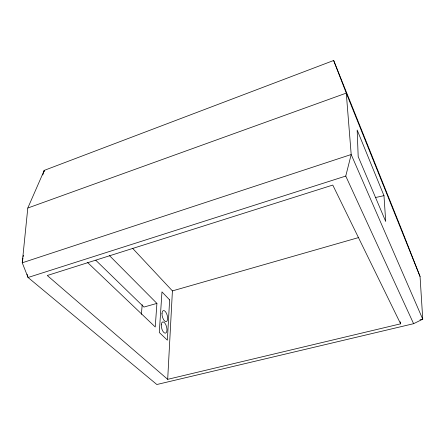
<?xml version="1.0" encoding="UTF-8"?>
<svg xmlns="http://www.w3.org/2000/svg" width="445" height="445" viewBox="0 0 445 445"><rect width="100%" height="100%" fill="white"/><g stroke="black" fill="none" stroke-linecap="round" stroke-linejoin="round"><path stroke-width="0.67" d="M400.205 321.785L400.622 323.821L167.687 379.335L172.415 290.902L132.566 248.282M109.431 255.58L156.913 303.401L155.244 326.969L87.431 262.378M141.365 314.342L142.205 304.764M27.796 208.037L22.25 262.8L28.057 277.491L156.846 384.513L413.6 323.693L422.75 319.187L420.052 276.49L402.23 231.122L333.661 60.487L44.255 170.374L27.796 208.037L346.277 93.105L420.052 276.49M22.951 258.005L22.25 262.8L351.194 154.515L346.277 93.105L333.661 60.487M23.146 256.632L23.346 255.263M44.005 171.731L44.255 170.374L42.787 174.968M413.6 323.693L345.754 176.07L351.194 154.515L422.75 319.187M345.754 176.07L28.057 277.491L27.05 274.215M172.415 290.902L358.742 237.524M156.913 303.401L143.935 307.061L95.792 260.269M420.047 319.833L422.077 319.349M375.352 197.558L383.974 195.667L385.715 221.465L358.186 156.612L357.163 130.018L383.974 195.667M167.687 379.335L47.281 275.505L332.777 185.064L400.622 323.821M169.634 299.88L167.364 340.152L159.293 332.493L161.963 291.881L169.634 299.88M161.274 324.817A5.802 2.57 75.9 0 0 165.306 333.194A5.802 2.57 75.9 0 0 165.785 324.6A5.802 2.57 75.9 0 0 161.274 324.817M162.008 313.325A5.718 2.509 75.4 0 0 165.991 321.652A5.718 2.509 75.4 0 0 166.458 313.274A5.718 2.509 75.4 0 0 162.008 313.325"/></g></svg>
